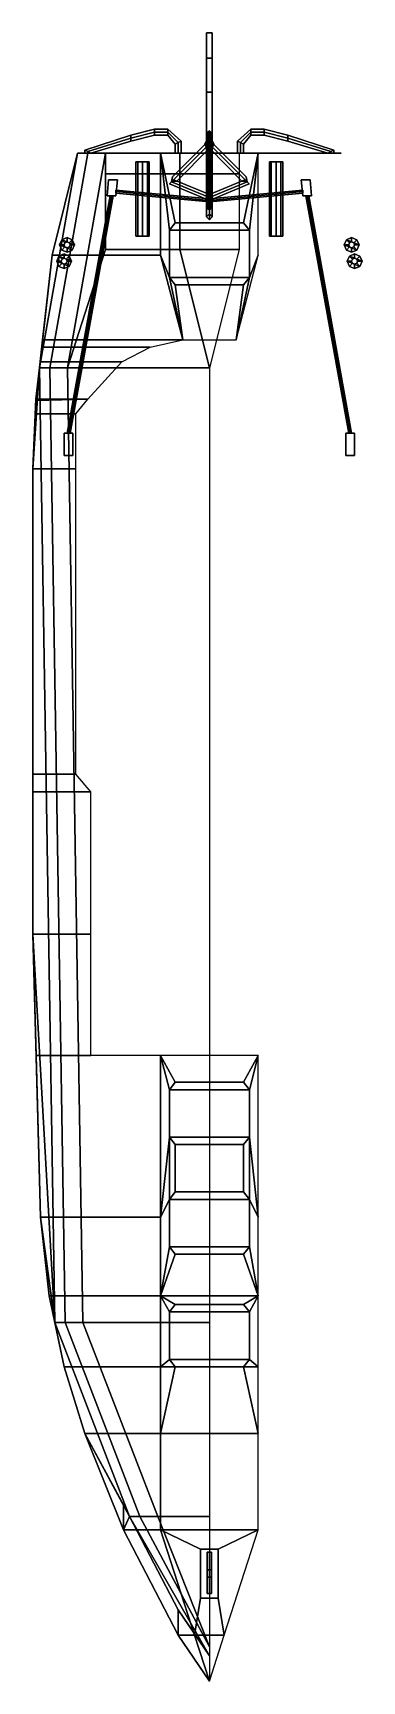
# Model space of a CAD drawing. Extents: x -1.2 to 1, y -5.2 to 5.9.
import ezdxf

# ---------------------------------------------------------------- set-up
doc = ezdxf.new("R2010")
doc.units = 0
doc.layers.get('0').update_dxf_attribs({"linetype": 'CONTINUOUS'})

msp = doc.modelspace()

# ---------------------------------------------------------------- linework, layer by layer
for points in [[(-0.02, 5.94), (-0.02, 5.54, 0.01), (-0.02, 5.77, 0.04), (-0.02, 5.94, 0.04)], [(-0.02, 5.94, 0.04), (-0.02, 5.77, 0.04), (0.02, 5.77, 0.04), (0.02, 5.94, 0.04)], [(-0.02, 5.94), (-0.02, 5.17), (-0.02, 5.17, 0.01), (-0.02, 5.54, 0.01)], [(-0.02, 5.94, -0.34), (-0.02, 5.17, -0.34), (-0.02, 5.17), (-0.02, 5.94)], [(-0.02, 5.94), (-0.02, 5.94, 0.04), (0.02, 5.94, 0.04), (0.02, 5.94)], [(-0.02, 5.94, -0.34), (-0.02, 5.94), (0.02, 5.94), (0.02, 5.94, -0.34)], [(-0.02, 5.17, -0.34), (-0.02, 5.94, -0.34), (0.02, 5.94, -0.34), (0.02, 5.17, -0.34)], [(0.02, 5.94, 0.04), (0.02, 5.77, 0.04), (0.02, 5.54, 0.01), (0.02, 5.94)], [(0.02, 5.54, 0.01), (0.02, 5.17, 0.01), (0.02, 5.17), (0.02, 5.94)], [(0.02, 5.94), (0.02, 5.17), (0.02, 5.17, -0.34), (0.02, 5.94, -0.34)], [(-0.02, 5.77, 0.04), (-0.02, 5.54, 0.01), (0.02, 5.54, 0.01), (0.02, 5.77, 0.04)], [(-0.02, 5.54, 0.01), (-0.02, 5.17, 0.01), (0.02, 5.17, 0.01), (0.02, 5.54, 0.01)], [(-0.53, 5.23, 0.09), (-0.53, 5.25, 0.07), (-0.84, 5.15, 0.07), (-0.82, 5.14, 0.09)], [(-0.53, 5.25, 0.07), (-0.53, 5.23, 0.05), (-0.82, 5.14, 0.05), (-0.84, 5.15, 0.07)], [(-0.53, 5.23, 0.05), (-0.53, 5.21, 0.07), (-0.8, 5.13, 0.07), (-0.82, 5.14, 0.05)], [(-0.53, 5.21, 0.07), (-0.53, 5.23, 0.09), (-0.82, 5.14, 0.09), (-0.8, 5.13, 0.07)], [(-0.37, 5.27, 0.09), (-0.37, 5.29, 0.07), (-0.53, 5.25, 0.07), (-0.53, 5.23, 0.09)], [(-0.37, 5.29, 0.07), (-0.37, 5.27, 0.05), (-0.53, 5.23, 0.05), (-0.53, 5.25, 0.07)], [(-0.37, 5.27, 0.05), (-0.37, 5.25, 0.07), (-0.53, 5.21, 0.07), (-0.53, 5.23, 0.05)], [(-0.37, 5.25, 0.07), (-0.37, 5.27, 0.09), (-0.53, 5.23, 0.09), (-0.53, 5.21, 0.07)], [(-0.28, 5.27, 0.09), (-0.28, 5.29, 0.07), (-0.37, 5.29, 0.07), (-0.37, 5.27, 0.09)], [(-0.28, 5.29, 0.07), (-0.28, 5.27, 0.05), (-0.37, 5.27, 0.05), (-0.37, 5.29, 0.07)], [(-0.28, 5.27, 0.05), (-0.28, 5.25, 0.07), (-0.37, 5.25, 0.07), (-0.37, 5.27, 0.05)], [(-0.28, 5.25, 0.07), (-0.28, 5.27, 0.09), (-0.37, 5.27, 0.09), (-0.37, 5.25, 0.07)], [(-0.21, 5.2, 0.09), (-0.19, 5.21, 0.07), (-0.28, 5.29, 0.07), (-0.28, 5.27, 0.09)], [(-0.19, 5.21, 0.07), (-0.21, 5.2, 0.05), (-0.28, 5.27, 0.05), (-0.28, 5.29, 0.07)], [(-0.21, 5.2, 0.05), (-0.23, 5.19, 0.07), (-0.28, 5.25, 0.07), (-0.28, 5.27, 0.05)], [(-0.23, 5.19, 0.07), (-0.21, 5.2, 0.09), (-0.28, 5.27, 0.09), (-0.28, 5.25, 0.07)], [(-0.01, 5.14, 0.37), (0, 5.13, 0.38), (0, 5.28, 0.38), (-0.01, 5.27, 0.37)], [(0, 5.13, 0.27), (-0.01, 5.14, 0.28), (-0.01, 5.27, 0.28), (0, 5.28, 0.27)], [(0, 5.28, 0.27), (-0.01, 5.27, 0.28), (-0.01, 5.27, 0.37), (0, 5.28, 0.38)], [(0, 5.15, 0.36), (-0.01, 5.14, 0.37), (-0.01, 5.27, 0.37), (0, 5.26, 0.36)], [(-0.01, 5.14, 0.28), (0, 5.15, 0.29), (0, 5.26, 0.29), (-0.01, 5.27, 0.28)], [(-0.01, 5.27, 0.28), (0, 5.26, 0.29), (0, 5.26, 0.36), (-0.01, 5.27, 0.37)], [(0, 5.13, 0.38), (0.01, 5.14, 0.37), (0.01, 5.27, 0.37), (0, 5.28, 0.38)], [(0.01, 5.14, 0.28), (0, 5.13, 0.27), (0, 5.28, 0.27), (0.01, 5.27, 0.28)], [(0.01, 5.27, 0.28), (0, 5.28, 0.27), (0, 5.28, 0.38), (0.01, 5.27, 0.37)], [(0.01, 5.14, 0.37), (0, 5.15, 0.36), (0, 5.26, 0.36), (0.01, 5.27, 0.37)], [(0, 5.15, 0.29), (0.01, 5.14, 0.28), (0.01, 5.27, 0.28), (0, 5.26, 0.29)], [(0, 5.26, 0.29), (0.01, 5.27, 0.28), (0.01, 5.27, 0.37), (0, 5.26, 0.36)], [(0.19, 5.21, 0.07), (0.21, 5.2, 0.09), (0.28, 5.27, 0.09), (0.28, 5.29, 0.07)], [(0.21, 5.2, 0.05), (0.19, 5.21, 0.07), (0.28, 5.29, 0.07), (0.28, 5.27, 0.05)], [(0.23, 5.19, 0.07), (0.21, 5.2, 0.05), (0.28, 5.27, 0.05), (0.28, 5.25, 0.07)], [(0.21, 5.2, 0.09), (0.23, 5.19, 0.07), (0.28, 5.25, 0.07), (0.28, 5.27, 0.09)], [(0.28, 5.29, 0.07), (0.28, 5.27, 0.09), (0.37, 5.27, 0.09), (0.37, 5.29, 0.07)], [(0.28, 5.27, 0.05), (0.28, 5.29, 0.07), (0.37, 5.29, 0.07), (0.37, 5.27, 0.05)], [(0.28, 5.25, 0.07), (0.28, 5.27, 0.05), (0.37, 5.27, 0.05), (0.37, 5.25, 0.07)], [(0.28, 5.27, 0.09), (0.28, 5.25, 0.07), (0.37, 5.25, 0.07), (0.37, 5.27, 0.09)], [(0.37, 5.29, 0.07), (0.37, 5.27, 0.09), (0.53, 5.23, 0.09), (0.53, 5.25, 0.07)], [(0.37, 5.27, 0.05), (0.37, 5.29, 0.07), (0.53, 5.25, 0.07), (0.53, 5.23, 0.05)], [(0.37, 5.25, 0.07), (0.37, 5.27, 0.05), (0.53, 5.23, 0.05), (0.53, 5.21, 0.07)], [(0.37, 5.27, 0.09), (0.37, 5.25, 0.07), (0.53, 5.21, 0.07), (0.53, 5.23, 0.09)], [(0.53, 5.25, 0.07), (0.53, 5.23, 0.09), (0.82, 5.14, 0.09), (0.84, 5.15, 0.07)], [(0.53, 5.23, 0.05), (0.53, 5.25, 0.07), (0.84, 5.15, 0.07), (0.82, 5.14, 0.05)], [(0.53, 5.21, 0.07), (0.53, 5.23, 0.05), (0.82, 5.14, 0.05), (0.8, 5.13, 0.07)], [(0.53, 5.23, 0.09), (0.53, 5.21, 0.07), (0.8, 5.13, 0.07), (0.82, 5.14, 0.09)], [(-0.82, 5.13, -0.26), (-1.076, 3.68, -0.31), (-1.146, 3.68, -0.18), (-0.89, 5.13, -0.13)], [(-0.89, 5.13, -0.13), (-0.89, 5.13, -0.13), (-1.146, 3.68, -0.18), (-1.06, 4.44)], [(-0.7, 5.13, -0.32), (-0.956, 3.68, -0.37), (-1.076, 3.68, -0.31), (-0.82, 5.13, -0.26)], [(-0.89, 5.13, -0.13), (-0.89, 5.13, -0.13), (-1.06, 4.44), (-0.89, 5.13)], [(-0.89, 5.13), (-1.06, 4.44), (-1.06, 4.44, 0.36), (-0.89, 5.13, 0.36)], [(-0.89, 5.13, 0.36), (-1.06, 4.44, 0.36), (-0.33, 4.44, 0.44), (-0.33, 5.13, 0.44)], [(-0.7, 5.13, -0.32), (-0.7, 4.48, -0.342), (-0.956, 3.68, -0.37)], [(0, 5.13, 0.36), (-0.89, 5.13, 0.36), (-0.89, 5.13, 0.36), (-0.33, 5.13, 0.44)], [(0.89, 5.13), (-0.89, 5.13), (-0.89, 5.13, 0.36), (0.89, 5.13, 0.36)], [(0.2, 5.13, -0.03), (-0.2, 5.13, -0.03), (-0.89, 5.13), (0.89, 5.13)], [(-0.89, 5.13), (-0.2, 5.13, -0.03), (-0.7, 5.13, -0.03), (-0.89, 5.13)], [(-0.89, 5.13), (-0.7, 5.13, -0.03), (-0.7, 5.13, -0.32), (-0.82, 5.13, -0.26)], [(-0.89, 5.13, -0.13), (-0.89, 5.13), (-0.82, 5.13, -0.26), (-0.89, 5.13, -0.13)], [(-0.82, 5.13, 0.05), (-0.84, 5.13, 0.07), (-0.84, 5.15, 0.07), (-0.82, 5.14, 0.05)], [(-0.84, 5.13, 0.07), (-0.82, 5.13, 0.09), (-0.82, 5.14, 0.09), (-0.84, 5.15, 0.07)], [(-0.82, 5.13, 0.09), (-0.8, 5.13, 0.07), (-0.8, 5.13, 0.07), (-0.82, 5.14, 0.09)], [(-0.8, 5.13, 0.07), (-0.82, 5.13, 0.05), (-0.82, 5.14, 0.05), (-0.8, 5.13, 0.07)], [(-0.2, 5.13, -0.03), (-0.2, 4.99, -0.03), (-0.7, 4.99, -0.03), (-0.7, 5.13, -0.03)], [(-0.7, 5.13, -0.03), (-0.7, 4.99, -0.03), (-0.7, 4.99, -0.325), (-0.7, 5.13, -0.32)], [(0, 5.13, 0.36), (-0.33, 5.13, 0.44), (-0.33, 5.13, 0.44), (0.33, 5.13, 0.44)], [(0.23, 4.66, 0.44), (0.33, 5.13, 0.44), (-0.33, 5.13, 0.44), (-0.23, 4.66, 0.44)], [(-0.23, 4.66, 0.44), (-0.33, 5.13, 0.44), (-0.33, 5.13, 0.44), (-0.27, 4.61, 0.44)], [(-0.27, 4.61, 0.44), (-0.33, 5.13, 0.44), (-0.33, 4.44, 0.44), (-0.27, 4.29, 0.44)], [(-0.021, 5.169, 0.49), (-0.028, 5.19, 0.47), (-0.249, 4.97, 0.47), (-0.255, 4.935, 0.49)], [(-0.028, 5.19, 0.47), (-0.021, 5.169, 0.45), (-0.255, 4.935, 0.45), (-0.249, 4.97, 0.47)], [(0, 5.162, 0.47), (-0.021, 5.169, 0.49), (-0.255, 4.935, 0.49), (-0.22, 4.941, 0.47)], [(-0.021, 5.169, 0.45), (0, 5.162, 0.47), (-0.22, 4.941, 0.47), (-0.255, 4.935, 0.45)], [(-0.21, 5.2, 0.09), (-0.23, 5.19, 0.07), (-0.23, 5.13, 0.07), (-0.21, 5.13, 0.09)], [(-0.23, 5.19, 0.07), (-0.21, 5.2, 0.05), (-0.21, 5.13, 0.05), (-0.23, 5.13, 0.07)], [(-0.21, 5.2, 0.05), (-0.19, 5.21, 0.07), (-0.19, 5.13, 0.07), (-0.21, 5.13, 0.05)], [(-0.19, 5.21, 0.07), (-0.21, 5.2, 0.09), (-0.21, 5.13, 0.09), (-0.19, 5.13, 0.07)], [(-0.2, 5.13, -0.32), (-0.2, 4.99, -0.325), (-0.2, 4.99, -0.03), (-0.2, 5.13, -0.03)], [(0.2, 5.13, -0.32), (-0.2, 5.13, -0.32), (-0.2, 5.13, -0.03), (0.2, 5.13, -0.03)], [(0.2, 5.13, -0.32), (0.2, 4.99, -0.325), (-0.2, 4.99, -0.325), (-0.2, 5.13, -0.32)], [(-0.021, 5.211, 0.2), (-0.03, 5.19, 0.2), (-0.03, 5.19, 0.23), (-0.021, 5.211, 0.23)], [(-0.021, 5.211, 0.45), (-0.03, 5.19, 0.45), (-0.03, 5.19, 0.49), (-0.021, 5.211, 0.49)], [(0.03, 5.19, 0.49), (-0.021, 5.211, 0.49), (-0.03, 5.19, 0.49), (0.021, 5.169, 0.49)], [(0.03, 5.19, 0.23), (-0.021, 5.211, 0.23), (-0.03, 5.19, 0.23), (0.021, 5.169, 0.23)], [(-0.03, 5.19, 0.2), (-0.021, 5.169, 0.2), (-0.021, 5.169, 0.23), (-0.03, 5.19, 0.23)], [(-0.03, 5.19, 0.45), (-0.021, 5.169, 0.45), (-0.021, 5.169, 0.49), (-0.03, 5.19, 0.49)], [(0.021, 5.169, 0.49), (-0.03, 5.19, 0.49), (-0.021, 5.169, 0.49), (0, 5.16, 0.49)], [(0.021, 5.169, 0.23), (-0.03, 5.19, 0.23), (-0.021, 5.169, 0.23), (0, 5.16, 0.23)], [(0, 5.22, 0.2), (-0.021, 5.211, 0.2), (-0.021, 5.211, 0.23), (0, 5.22, 0.23)], [(0, 5.22, 0.45), (-0.021, 5.211, 0.45), (-0.021, 5.211, 0.49), (0, 5.22, 0.49)], [(0.021, 5.211, 0.49), (0, 5.22, 0.49), (-0.021, 5.211, 0.49), (0.03, 5.19, 0.49)], [(0.021, 5.211, 0.23), (0, 5.22, 0.23), (-0.021, 5.211, 0.23), (0.03, 5.19, 0.23)], [(-0.021, 5.169, 0.2), (0, 5.16, 0.2), (0, 5.16, 0.23), (-0.021, 5.169, 0.23)], [(-0.021, 5.169, 0.45), (0, 5.16, 0.45), (0, 5.16, 0.49), (-0.021, 5.169, 0.49)], [(-0.02, 5.17), (-0.02, 5.17, -0.34), (0.02, 5.17, -0.34), (0.02, 5.17)], [(-0.02, 5.17, 0.01), (-0.02, 5.17), (0.02, 5.17), (0.02, 5.17, 0.01)], [(0, 5.16, 0.49), (-0.02, 5.17, 0.47), (-0.02, 4.858, 0.47), (0, 4.83, 0.49)], [(-0.02, 5.17, 0.47), (0, 5.16, 0.45), (0, 4.83, 0.45), (-0.02, 4.858, 0.47)], [(0, 4.72, 0.44), (-0.02, 4.7, 0.44), (-0.02, 5.12, 1.5), (0, 5.14, 1.5)], [(0, 5.14, 1.5), (-0.02, 5.12, 1.5), (0, 5.1, 1.5), (0.02, 5.12, 1.5)], [(-0.02, 4.7, 0.44), (0, 4.68, 0.44), (0, 5.1, 1.5), (-0.02, 5.12, 1.5)], [(0, 5.205, 0.01), (-0.015, 5.19, 0.01), (-0.015, 5.19, 0.2), (0, 5.205, 0.2)], [(0, 5.205, 0.36), (-0.015, 5.19, 0.36), (-0.015, 5.19, 0.45), (0, 5.205, 0.45)], [(0, 5.205, 0.23), (-0.015, 5.19, 0.23), (-0.015, 5.19, 0.29), (0, 5.205, 0.29)], [(0, 5.205, 0.29), (-0.015, 5.19, 0.29), (0, 5.175, 0.29), (0.015, 5.19, 0.29)], [(-0.015, 5.19, 0.01), (0, 5.175, 0.01), (0, 5.175, 0.2), (-0.015, 5.19, 0.2)], [(-0.015, 5.19, 0.36), (0, 5.175, 0.36), (0, 5.175, 0.45), (-0.015, 5.19, 0.45)], [(-0.015, 5.19, 0.23), (0, 5.175, 0.23), (0, 5.175, 0.29), (-0.015, 5.19, 0.29)], [(0, 5.13, 0.2), (-0.015, 5.13, 0.215), (-0.015, 5.17, 0.215), (0, 5.16, 0.2)], [(-0.015, 5.13, 0.215), (0, 5.13, 0.23), (0, 5.16, 0.23), (-0.015, 5.17, 0.215)], [(0, 5.15, 0.29), (-0.01, 5.14, 0.28), (-0.01, 5.14, 0.37), (0, 5.15, 0.36)], [(-0.01, 5.14, 0.28), (0, 5.13, 0.27), (0, 5.13, 0.38), (-0.01, 5.14, 0.37)], [(0, 4.75, 0.52), (-0.01, 4.75, 0.53), (-0.01, 5.13, 1), (0, 5.14, 1)], [(0, 5.14, 1), (-0.01, 5.13, 1), (-0.01, 5.13, 1.5), (0, 5.14, 1.5)], [(-0.01, 4.75, 0.53), (0, 4.75, 0.54), (0, 5.12, 1), (-0.01, 5.13, 1)], [(-0.01, 5.13, 1), (0, 5.12, 1), (0, 5.12, 1.5), (-0.01, 5.13, 1.5)], [(0.021, 5.211, 0.2), (0, 5.22, 0.2), (0, 5.22, 0.23), (0.021, 5.211, 0.23)], [(0.021, 5.211, 0.45), (0, 5.22, 0.45), (0, 5.22, 0.49), (0.021, 5.211, 0.49)], [(0.015, 5.19, 0.01), (0, 5.205, 0.01), (0, 5.205, 0.2), (0.015, 5.19, 0.2)], [(0.015, 5.19, 0.36), (0, 5.205, 0.36), (0, 5.205, 0.45), (0.015, 5.19, 0.45)], [(0.015, 5.19, 0.23), (0, 5.205, 0.23), (0, 5.205, 0.29), (0.015, 5.19, 0.29)], [(0, 5.175, 0.01), (0.015, 5.19, 0.01), (0.015, 5.19, 0.2), (0, 5.175, 0.2)], [(0, 5.175, 0.36), (0.015, 5.19, 0.36), (0.015, 5.19, 0.45), (0, 5.175, 0.45)], [(0, 5.175, 0.23), (0.015, 5.19, 0.23), (0.015, 5.19, 0.29), (0, 5.175, 0.29)], [(0.015, 5.13, 0.215), (0, 5.13, 0.2), (0, 5.16, 0.2), (0.015, 5.17, 0.215)], [(0, 5.13, 0.23), (0.015, 5.13, 0.215), (0.015, 5.17, 0.215), (0, 5.16, 0.23)], [(0.02, 5.17, 0.47), (0, 5.16, 0.49), (0, 4.83, 0.49), (0.02, 4.858, 0.47)], [(0, 5.16, 0.45), (0.02, 5.17, 0.47), (0.02, 4.858, 0.47), (0, 4.83, 0.45)], [(0, 5.16, 0.2), (0.021, 5.169, 0.2), (0.021, 5.169, 0.23), (0, 5.16, 0.23)], [(0.021, 5.169, 0.49), (0, 5.162, 0.47), (0.22, 4.941, 0.47), (0.255, 4.935, 0.49)], [(0, 5.162, 0.47), (0.021, 5.169, 0.45), (0.255, 4.935, 0.45), (0.22, 4.941, 0.47)], [(0, 5.16, 0.45), (0.021, 5.169, 0.45), (0.021, 5.169, 0.49), (0, 5.16, 0.49)], [(0.01, 5.14, 0.28), (0, 5.15, 0.29), (0, 5.15, 0.36), (0.01, 5.14, 0.37)], [(0, 5.13, 0.27), (0.01, 5.14, 0.28), (0.01, 5.14, 0.37), (0, 5.13, 0.38)], [(0.01, 4.75, 0.53), (0, 4.75, 0.52), (0, 5.14, 1), (0.01, 5.13, 1)], [(0.02, 4.7, 0.44), (0, 4.72, 0.44), (0, 5.14, 1.5), (0.02, 5.12, 1.5)], [(0.01, 5.13, 1), (0, 5.14, 1), (0, 5.14, 1.5), (0.01, 5.13, 1.5)], [(0, 4.75, 0.54), (0.01, 4.75, 0.53), (0.01, 5.13, 1), (0, 5.12, 1)], [(0, 5.12, 1), (0.01, 5.13, 1), (0.01, 5.13, 1.5), (0, 5.12, 1.5)], [(0, 4.68, 0.44), (0.02, 4.7, 0.44), (0.02, 5.12, 1.5), (0, 5.1, 1.5)], [(0.03, 5.19, 0.2), (0.021, 5.211, 0.2), (0.021, 5.211, 0.23), (0.03, 5.19, 0.23)], [(0.03, 5.19, 0.45), (0.021, 5.211, 0.45), (0.021, 5.211, 0.49), (0.03, 5.19, 0.49)], [(0.021, 5.169, 0.2), (0.03, 5.19, 0.2), (0.03, 5.19, 0.23), (0.021, 5.169, 0.23)], [(0.028, 5.19, 0.47), (0.021, 5.169, 0.49), (0.255, 4.935, 0.49), (0.249, 4.97, 0.47)], [(0.021, 5.169, 0.45), (0.028, 5.19, 0.47), (0.249, 4.97, 0.47), (0.255, 4.935, 0.45)], [(0.021, 5.169, 0.45), (0.03, 5.19, 0.45), (0.03, 5.19, 0.49), (0.021, 5.169, 0.49)], [(0.19, 5.21, 0.07), (0.21, 5.2, 0.05), (0.21, 5.13, 0.05), (0.19, 5.13, 0.07)], [(0.21, 5.2, 0.09), (0.19, 5.21, 0.07), (0.19, 5.13, 0.07), (0.21, 5.13, 0.09)], [(0.23, 5.19, 0.07), (0.21, 5.2, 0.09), (0.21, 5.13, 0.09), (0.23, 5.13, 0.07)], [(0.21, 5.2, 0.05), (0.23, 5.19, 0.07), (0.23, 5.13, 0.07), (0.21, 5.13, 0.05)], [(0.27, 4.61, 0.44), (0.33, 5.13, 0.44), (0.33, 5.13, 0.44), (0.23, 4.66, 0.44)], [(0.27, 4.29, 0.44), (0.33, 4.44, 0.44), (0.33, 5.13, 0.44), (0.27, 4.61, 0.44)], [(0.8, 5.13, 0.07), (0.82, 5.13, 0.09), (0.82, 5.14, 0.09), (0.8, 5.13, 0.07)], [(0.82, 5.13, 0.05), (0.8, 5.13, 0.07), (0.8, 5.13, 0.07), (0.82, 5.14, 0.05)], [(0.84, 5.13, 0.07), (0.82, 5.13, 0.05), (0.82, 5.14, 0.05), (0.84, 5.15, 0.07)], [(0.82, 5.13, 0.09), (0.84, 5.13, 0.07), (0.84, 5.15, 0.07), (0.82, 5.14, 0.09)], [(-0.482, 5.07, -0.178), (-0.495, 5.07, -0.21), (-0.495, 4.57, -0.21), (-0.482, 4.57, -0.178)], [(-0.495, 5.07, -0.21), (-0.482, 5.07, -0.242), (-0.482, 4.57, -0.242), (-0.495, 4.57, -0.21)], [(-0.45, 5.07, -0.165), (-0.482, 5.07, -0.178), (-0.482, 4.57, -0.178), (-0.45, 4.57, -0.165)], [(-0.482, 5.07, -0.242), (-0.45, 5.07, -0.255), (-0.45, 4.57, -0.255), (-0.482, 4.57, -0.242)], [(-0.418, 5.07, -0.178), (-0.45, 5.07, -0.165), (-0.45, 4.57, -0.165), (-0.418, 4.57, -0.178)], [(-0.45, 5.07, -0.255), (-0.418, 5.07, -0.242), (-0.418, 4.57, -0.242), (-0.45, 4.57, -0.255)], [(-0.405, 5.07, -0.21), (-0.418, 5.07, -0.178), (-0.418, 4.57, -0.178), (-0.405, 4.57, -0.21)], [(-0.418, 5.07, -0.242), (-0.405, 5.07, -0.21), (-0.405, 4.57, -0.21), (-0.418, 4.57, -0.242)], [(0.405, 5.07, -0.21), (0.418, 5.07, -0.242), (0.418, 4.57, -0.242), (0.405, 4.57, -0.21)], [(0.418, 5.07, -0.178), (0.405, 5.07, -0.21), (0.405, 4.57, -0.21), (0.418, 4.57, -0.178)], [(0.418, 5.07, -0.242), (0.45, 5.07, -0.255), (0.45, 4.57, -0.255), (0.418, 4.57, -0.242)], [(0.45, 5.07, -0.165), (0.418, 5.07, -0.178), (0.418, 4.57, -0.178), (0.45, 4.57, -0.165)], [(0.45, 5.07, -0.255), (0.482, 5.07, -0.242), (0.482, 4.57, -0.242), (0.45, 4.57, -0.255)], [(0.482, 5.07, -0.178), (0.45, 5.07, -0.165), (0.45, 4.57, -0.165), (0.482, 4.57, -0.178)], [(0.482, 5.07, -0.242), (0.495, 5.07, -0.21), (0.495, 4.57, -0.21), (0.482, 4.57, -0.242)], [(0.495, 5.07, -0.21), (0.482, 5.07, -0.178), (0.482, 4.57, -0.178), (0.495, 4.57, -0.21)], [(-0.2, 4.99, -0.03), (-0.2, 4.48, -0.342), (-0.7, 4.48, -0.342), (-0.7, 4.99, -0.03)], [(-0.7, 4.99, -0.03), (-0.7, 4.48, -0.342), (-0.7, 4.48, -0.342), (-0.7, 4.99, -0.325)], [(-0.69, 4.84, 0.36), (-0.69, 4.84, 0.49), (-0.68, 4.95, 0.49), (-0.68, 4.95, 0.36)], [(-0.68, 4.95, 0.49), (-0.69, 4.84, 0.49), (-0.63, 4.84, 0.49), (-0.62, 4.95, 0.49)], [(-0.68, 4.95, 0.36), (-0.68, 4.95, 0.49), (-0.62, 4.95, 0.49), (-0.62, 4.95, 0.36)], [(-0.62, 4.95, 0.49), (-0.63, 4.84, 0.49), (-0.63, 4.84, 0.36), (-0.62, 4.95, 0.36)], [(0, 4.81, 0.47), (0, 4.83, 0.49), (-0.255, 4.935, 0.49), (-0.269, 4.921, 0.47)], [(0, 4.83, 0.45), (0, 4.81, 0.47), (-0.269, 4.921, 0.47), (-0.255, 4.935, 0.45)], [(-0.255, 4.935, 0.45), (-0.255, 4.935, 0.45), (-0.269, 4.921, 0.47), (-0.255, 4.935, 0.49)], [(-0.255, 4.935, 0.45), (-0.255, 4.935, 0.45), (-0.255, 4.935, 0.49), (-0.249, 4.97, 0.47)], [(0, 4.83, 0.49), (0, 4.85, 0.47), (-0.24, 4.95, 0.47), (-0.255, 4.935, 0.49)], [(0, 4.85, 0.47), (0, 4.83, 0.45), (-0.255, 4.935, 0.45), (-0.24, 4.95, 0.47)], [(-0.2, 4.99, -0.325), (-0.2, 4.48, -0.342), (-0.2, 4.48, -0.342), (-0.2, 4.99, -0.03)], [(0.2, 4.99, -0.325), (0.2, 4.48, -0.342), (-0.2, 4.48, -0.342), (-0.2, 4.99, -0.325)], [(0.255, 4.935, 0.49), (0.24, 4.95, 0.47), (0, 4.85, 0.47), (0, 4.83, 0.49)], [(0.24, 4.95, 0.47), (0.255, 4.935, 0.45), (0, 4.83, 0.45), (0, 4.85, 0.47)], [(0.269, 4.921, 0.47), (0.255, 4.935, 0.49), (0, 4.83, 0.49), (0, 4.81, 0.47)], [(0.255, 4.935, 0.45), (0.269, 4.921, 0.47), (0, 4.81, 0.47), (0, 4.83, 0.45)], [(0.255, 4.935, 0.45), (0.249, 4.97, 0.47), (0.255, 4.935, 0.49), (0.255, 4.935, 0.45)], [(0.255, 4.935, 0.45), (0.255, 4.935, 0.49), (0.269, 4.921, 0.47), (0.255, 4.935, 0.45)], [(0.62, 4.95, 0.36), (0.63, 4.84, 0.36), (0.63, 4.84, 0.49), (0.62, 4.95, 0.49)], [(0.68, 4.95, 0.49), (0.68, 4.95, 0.36), (0.62, 4.95, 0.36), (0.62, 4.95, 0.49)], [(0.62, 4.95, 0.49), (0.63, 4.84, 0.49), (0.69, 4.84, 0.49), (0.68, 4.95, 0.49)], [(0.69, 4.84, 0.49), (0.69, 4.84, 0.36), (0.68, 4.95, 0.36), (0.68, 4.95, 0.49)], [(-0.66, 4.84, 0.48), (-0.67, 4.84, 0.47), (-0.96, 3.24, 0.41), (-0.95, 3.24, 0.42)], [(-0.67, 4.84, 0.47), (-0.66, 4.84, 0.46), (-0.95, 3.24, 0.4), (-0.96, 3.24, 0.41)], [(-0.65, 4.84, 0.47), (-0.66, 4.84, 0.48), (-0.95, 3.24, 0.42), (-0.94, 3.24, 0.41)], [(-0.66, 4.84, 0.46), (-0.65, 4.84, 0.47), (-0.94, 3.24, 0.41), (-0.95, 3.24, 0.4)], [(-0.63, 4.84, 0.36), (-0.63, 4.84, 0.49), (-0.69, 4.84, 0.49), (-0.69, 4.84, 0.36)], [(0, 4.81, 0.48), (0, 4.82, 0.47), (-0.63, 4.88, 0.47), (-0.63, 4.87, 0.48)], [(0, 4.82, 0.47), (0, 4.81, 0.46), (-0.63, 4.87, 0.46), (-0.63, 4.88, 0.47)], [(0, 4.8, 0.47), (0, 4.81, 0.48), (-0.63, 4.87, 0.48), (-0.63, 4.86, 0.47)], [(0, 4.81, 0.46), (0, 4.8, 0.47), (-0.63, 4.86, 0.47), (-0.63, 4.87, 0.46)], [(0, 4.81, 0.46), (0, 4.82, 0.47), (0.63, 4.88, 0.47), (0.63, 4.87, 0.46)], [(0, 4.82, 0.47), (0, 4.81, 0.48), (0.63, 4.87, 0.48), (0.63, 4.88, 0.47)], [(0, 4.8, 0.47), (0, 4.81, 0.46), (0.63, 4.87, 0.46), (0.63, 4.86, 0.47)], [(0, 4.81, 0.48), (0, 4.8, 0.47), (0.63, 4.86, 0.47), (0.63, 4.87, 0.48)], [(0.63, 4.84, 0.49), (0.63, 4.84, 0.36), (0.69, 4.84, 0.36), (0.69, 4.84, 0.49)], [(0.66, 4.84, 0.48), (0.65, 4.84, 0.47), (0.94, 3.24, 0.41), (0.95, 3.24, 0.42)], [(0.65, 4.84, 0.47), (0.66, 4.84, 0.46), (0.95, 3.24, 0.4), (0.94, 3.24, 0.41)], [(0.67, 4.84, 0.47), (0.66, 4.84, 0.48), (0.95, 3.24, 0.42), (0.96, 3.24, 0.41)], [(0.66, 4.84, 0.46), (0.67, 4.84, 0.47), (0.96, 3.24, 0.41), (0.95, 3.24, 0.4)], [(-0.96, 4.53, 0.47), (-0.974, 4.524, 0.47), (-0.995, 4.545, 0.49), (-0.96, 4.56, 0.49)], [(-0.925, 4.545, 0.49), (-0.96, 4.56, 0.49), (-0.995, 4.545, 0.49), (-0.91, 4.51, 0.49)], [(-0.946, 4.524, 0.47), (-0.96, 4.53, 0.47), (-0.96, 4.56, 0.49), (-0.925, 4.545, 0.49)], [(-0.23, 4.66, 0.47), (-0.23, 4.66, 0.44), (-0.27, 4.61, 0.44), (-0.27, 4.61, 0.47)], [(-0.23, 4.66, 0.47), (-0.27, 4.61, 0.47), (0.27, 4.61, 0.47), (0.23, 4.66, 0.47)], [(-0.27, 4.61, 0.47), (-0.27, 4.61, 0.44), (-0.27, 4.29, 0.44), (-0.27, 4.29, 0.47)], [(-0.27, 4.61, 0.47), (-0.27, 4.29, 0.47), (0.27, 4.29, 0.47), (0.27, 4.61, 0.47)], [(0.23, 4.66, 0.47), (0.23, 4.66, 0.44), (-0.23, 4.66, 0.44), (-0.23, 4.66, 0.47)], [(0.27, 4.61, 0.47), (0.27, 4.61, 0.44), (0.23, 4.66, 0.44), (0.23, 4.66, 0.47)], [(0.27, 4.29, 0.47), (0.27, 4.29, 0.44), (0.27, 4.61, 0.44), (0.27, 4.61, 0.47)], [(0.995, 4.545, 0.49), (0.96, 4.56, 0.49), (0.925, 4.545, 0.49), (1.01, 4.51, 0.49)], [(0.96, 4.53, 0.47), (0.946, 4.524, 0.47), (0.925, 4.545, 0.49), (0.96, 4.56, 0.49)], [(0.974, 4.524, 0.47), (0.96, 4.53, 0.47), (0.96, 4.56, 0.49), (0.995, 4.545, 0.49)], [(-0.945, 4.435, 0.49), (-0.98, 4.45, 0.49), (-1.015, 4.435, 0.49), (-0.93, 4.4, 0.49)], [(-0.98, 4.42, 0.47), (-0.994, 4.414, 0.47), (-1.015, 4.435, 0.49), (-0.98, 4.45, 0.49)], [(-0.974, 4.524, 0.47), (-0.98, 4.51, 0.47), (-1.01, 4.51, 0.49), (-0.995, 4.545, 0.49)], [(-0.91, 4.51, 0.49), (-0.995, 4.545, 0.49), (-1.01, 4.51, 0.49), (-0.925, 4.475, 0.49)], [(-0.98, 4.51, 0.47), (-0.974, 4.496, 0.47), (-0.995, 4.475, 0.49), (-1.01, 4.51, 0.49)], [(-0.925, 4.475, 0.49), (-1.01, 4.51, 0.49), (-0.995, 4.475, 0.49), (-0.96, 4.46, 0.49)], [(-0.974, 4.496, 0.47), (-0.96, 4.49, 0.47), (-0.96, 4.46, 0.49), (-0.995, 4.475, 0.49)], [(-0.974, 4.524, 0.36), (-0.98, 4.51, 0.36), (-0.98, 4.51, 0.47), (-0.974, 4.524, 0.47)], [(-0.98, 4.51, 0.36), (-0.974, 4.496, 0.36), (-0.974, 4.496, 0.47), (-0.98, 4.51, 0.47)], [(-0.966, 4.414, 0.47), (-0.98, 4.42, 0.47), (-0.98, 4.45, 0.49), (-0.945, 4.435, 0.49)], [(-0.96, 4.53, 0.36), (-0.974, 4.524, 0.36), (-0.974, 4.524, 0.47), (-0.96, 4.53, 0.47)], [(-0.974, 4.496, 0.36), (-0.96, 4.49, 0.36), (-0.96, 4.49, 0.47), (-0.974, 4.496, 0.47)], [(-0.946, 4.524, 0.36), (-0.96, 4.53, 0.36), (-0.96, 4.53, 0.47), (-0.946, 4.524, 0.47)], [(-0.96, 4.49, 0.36), (-0.946, 4.496, 0.36), (-0.946, 4.496, 0.47), (-0.96, 4.49, 0.47)], [(-0.96, 4.49, 0.47), (-0.946, 4.496, 0.47), (-0.925, 4.475, 0.49), (-0.96, 4.46, 0.49)], [(-0.2, 4.48, -0.342), (0, 3.68, -0.37), (-0.956, 3.68, -0.37), (-0.7, 4.48, -0.342)], [(-0.94, 4.51, 0.47), (-0.946, 4.524, 0.47), (-0.925, 4.545, 0.49), (-0.91, 4.51, 0.49)], [(-0.94, 4.51, 0.36), (-0.946, 4.524, 0.36), (-0.946, 4.524, 0.47), (-0.94, 4.51, 0.47)], [(-0.946, 4.496, 0.36), (-0.94, 4.51, 0.36), (-0.94, 4.51, 0.47), (-0.946, 4.496, 0.47)], [(-0.946, 4.496, 0.47), (-0.94, 4.51, 0.47), (-0.91, 4.51, 0.49), (-0.925, 4.475, 0.49)], [(0.2, 4.48, -0.342), (0, 3.68, -0.37), (-0.2, 4.48, -0.342)], [(1.01, 4.51, 0.49), (0.925, 4.545, 0.49), (0.91, 4.51, 0.49), (0.995, 4.475, 0.49)], [(0.946, 4.524, 0.47), (0.94, 4.51, 0.47), (0.91, 4.51, 0.49), (0.925, 4.545, 0.49)], [(0.995, 4.475, 0.49), (0.91, 4.51, 0.49), (0.925, 4.475, 0.49), (0.96, 4.46, 0.49)], [(0.94, 4.51, 0.47), (0.946, 4.496, 0.47), (0.925, 4.475, 0.49), (0.91, 4.51, 0.49)], [(0.946, 4.496, 0.47), (0.96, 4.49, 0.47), (0.96, 4.46, 0.49), (0.925, 4.475, 0.49)], [(0.946, 4.524, 0.36), (0.94, 4.51, 0.36), (0.94, 4.51, 0.47), (0.946, 4.524, 0.47)], [(0.94, 4.51, 0.36), (0.946, 4.496, 0.36), (0.946, 4.496, 0.47), (0.94, 4.51, 0.47)], [(0.98, 4.42, 0.47), (0.966, 4.414, 0.47), (0.945, 4.435, 0.49), (0.98, 4.45, 0.49)], [(1.015, 4.435, 0.49), (0.98, 4.45, 0.49), (0.945, 4.435, 0.49), (1.03, 4.4, 0.49)], [(0.96, 4.53, 0.36), (0.946, 4.524, 0.36), (0.946, 4.524, 0.47), (0.96, 4.53, 0.47)], [(0.946, 4.496, 0.36), (0.96, 4.49, 0.36), (0.96, 4.49, 0.47), (0.946, 4.496, 0.47)], [(0.974, 4.524, 0.36), (0.96, 4.53, 0.36), (0.96, 4.53, 0.47), (0.974, 4.524, 0.47)], [(0.96, 4.49, 0.36), (0.974, 4.496, 0.36), (0.974, 4.496, 0.47), (0.96, 4.49, 0.47)], [(0.96, 4.49, 0.47), (0.974, 4.496, 0.47), (0.995, 4.475, 0.49), (0.96, 4.46, 0.49)], [(0.98, 4.51, 0.47), (0.974, 4.524, 0.47), (0.995, 4.545, 0.49), (1.01, 4.51, 0.49)], [(0.98, 4.51, 0.36), (0.974, 4.524, 0.36), (0.974, 4.524, 0.47), (0.98, 4.51, 0.47)], [(0.974, 4.496, 0.36), (0.98, 4.51, 0.36), (0.98, 4.51, 0.47), (0.974, 4.496, 0.47)], [(0.974, 4.496, 0.47), (0.98, 4.51, 0.47), (1.01, 4.51, 0.49), (0.995, 4.475, 0.49)], [(0.994, 4.414, 0.47), (0.98, 4.42, 0.47), (0.98, 4.45, 0.49), (1.015, 4.435, 0.49)], [(-1.06, 4.44), (-1.06, 4.44), (-1.146, 3.68, -0.18), (-1.146, 3.68)], [(-1.06, 4.44), (-1.146, 3.68), (-1.125, 3.87, 0.36), (-1.06, 4.44, 0.36)], [(-1.06, 4.44, 0.36), (-1.125, 3.87, 0.36), (-0.18, 3.87, 0.44), (-0.33, 4.44, 0.44)], [(-0.93, 4.4, 0.49), (-1.015, 4.435, 0.49), (-1.03, 4.4, 0.49), (-0.945, 4.365, 0.49)], [(-0.994, 4.414, 0.47), (-1, 4.4, 0.47), (-1.03, 4.4, 0.49), (-1.015, 4.435, 0.49)], [(-0.945, 4.365, 0.49), (-1.03, 4.4, 0.49), (-1.015, 4.365, 0.49), (-0.98, 4.35, 0.49)], [(-1, 4.4, 0.47), (-0.994, 4.386, 0.47), (-1.015, 4.365, 0.49), (-1.03, 4.4, 0.49)], [(-0.994, 4.386, 0.47), (-0.98, 4.38, 0.47), (-0.98, 4.35, 0.49), (-1.015, 4.365, 0.49)], [(-0.994, 4.414, 0.36), (-1, 4.4, 0.36), (-1, 4.4, 0.47), (-0.994, 4.414, 0.47)], [(-1, 4.4, 0.36), (-0.994, 4.386, 0.36), (-0.994, 4.386, 0.47), (-1, 4.4, 0.47)], [(-0.98, 4.42, 0.36), (-0.994, 4.414, 0.36), (-0.994, 4.414, 0.47), (-0.98, 4.42, 0.47)], [(-0.994, 4.386, 0.36), (-0.98, 4.38, 0.36), (-0.98, 4.38, 0.47), (-0.994, 4.386, 0.47)], [(-0.966, 4.414, 0.36), (-0.98, 4.42, 0.36), (-0.98, 4.42, 0.47), (-0.966, 4.414, 0.47)], [(-0.98, 4.38, 0.47), (-0.966, 4.386, 0.47), (-0.945, 4.365, 0.49), (-0.98, 4.35, 0.49)], [(-0.98, 4.38, 0.36), (-0.966, 4.386, 0.36), (-0.966, 4.386, 0.47), (-0.98, 4.38, 0.47)], [(-0.96, 4.4, 0.47), (-0.966, 4.414, 0.47), (-0.945, 4.435, 0.49), (-0.93, 4.4, 0.49)], [(-0.96, 4.4, 0.36), (-0.966, 4.414, 0.36), (-0.966, 4.414, 0.47), (-0.96, 4.4, 0.47)], [(-0.966, 4.386, 0.47), (-0.96, 4.4, 0.47), (-0.93, 4.4, 0.49), (-0.945, 4.365, 0.49)], [(-0.966, 4.386, 0.36), (-0.96, 4.4, 0.36), (-0.96, 4.4, 0.47), (-0.966, 4.386, 0.47)], [(-0.33, 4.44, 0.44), (-0.18, 3.87, 0.44), (-0.18, 3.87, 0.44), (-0.27, 4.29, 0.44)], [(0.27, 4.29, 0.44), (0.18, 3.87, 0.44), (0.18, 3.87, 0.44), (0.33, 4.44, 0.44)], [(0.966, 4.414, 0.47), (0.96, 4.4, 0.47), (0.93, 4.4, 0.49), (0.945, 4.435, 0.49)], [(1.03, 4.4, 0.49), (0.945, 4.435, 0.49), (0.93, 4.4, 0.49), (1.015, 4.365, 0.49)], [(0.96, 4.4, 0.47), (0.966, 4.386, 0.47), (0.945, 4.365, 0.49), (0.93, 4.4, 0.49)], [(1.015, 4.365, 0.49), (0.93, 4.4, 0.49), (0.945, 4.365, 0.49), (0.98, 4.35, 0.49)], [(0.966, 4.386, 0.47), (0.98, 4.38, 0.47), (0.98, 4.35, 0.49), (0.945, 4.365, 0.49)], [(0.966, 4.414, 0.36), (0.96, 4.4, 0.36), (0.96, 4.4, 0.47), (0.966, 4.414, 0.47)], [(0.96, 4.4, 0.36), (0.966, 4.386, 0.36), (0.966, 4.386, 0.47), (0.96, 4.4, 0.47)], [(0.98, 4.42, 0.36), (0.966, 4.414, 0.36), (0.966, 4.414, 0.47), (0.98, 4.42, 0.47)], [(0.966, 4.386, 0.36), (0.98, 4.38, 0.36), (0.98, 4.38, 0.47), (0.966, 4.386, 0.47)], [(0.994, 4.414, 0.36), (0.98, 4.42, 0.36), (0.98, 4.42, 0.47), (0.994, 4.414, 0.47)], [(0.98, 4.38, 0.36), (0.994, 4.386, 0.36), (0.994, 4.386, 0.47), (0.98, 4.38, 0.47)], [(0.98, 4.38, 0.47), (0.994, 4.386, 0.47), (1.015, 4.365, 0.49), (0.98, 4.35, 0.49)], [(1, 4.4, 0.47), (0.994, 4.414, 0.47), (1.015, 4.435, 0.49), (1.03, 4.4, 0.49)], [(1, 4.4, 0.36), (0.994, 4.414, 0.36), (0.994, 4.414, 0.47), (1, 4.4, 0.47)], [(0.994, 4.386, 0.36), (1, 4.4, 0.36), (1, 4.4, 0.47), (0.994, 4.386, 0.47)], [(0.994, 4.386, 0.47), (1, 4.4, 0.47), (1.03, 4.4, 0.49), (1.015, 4.365, 0.49)], [(-0.27, 4.29, 0.47), (-0.27, 4.29, 0.44), (-0.23, 4.24, 0.44), (-0.23, 4.24, 0.47)], [(-0.27, 4.29, 0.47), (-0.23, 4.24, 0.47), (0.23, 4.24, 0.47), (0.27, 4.29, 0.47)], [(-0.27, 4.29, 0.44), (-0.18, 3.87, 0.44), (-0.18, 3.87, 0.44), (-0.23, 4.24, 0.44)], [(-0.23, 4.24, 0.47), (-0.23, 4.24, 0.44), (0.23, 4.24, 0.44), (0.23, 4.24, 0.47)], [(-0.23, 4.24, 0.44), (-0.18, 3.87, 0.44), (0.18, 3.87, 0.44), (0.23, 4.24, 0.44)], [(0.23, 4.24, 0.44), (0.18, 3.87, 0.44), (0.18, 3.87, 0.44), (0.27, 4.29, 0.44)], [(0.23, 4.24, 0.47), (0.23, 4.24, 0.44), (0.27, 4.29, 0.44), (0.27, 4.29, 0.47)], [(-1.146, 3.68), (-1.146, 3.68), (-1.13, 3.82, 0.36), (-1.125, 3.87, 0.36)], [(-1.146, 3.68), (-1.146, 3.68), (-1.142, 3.72, 0.36), (-1.13, 3.82, 0.36)], [(-1.13, 3.82, 0.36), (-1.142, 3.72, 0.36), (-0.59, 3.72, 0.414), (-0.4, 3.82, 0.433)], [(-1.125, 3.87, 0.36), (-1.13, 3.82, 0.36), (-0.4, 3.82, 0.433), (-0.18, 3.87, 0.44)], [(-1.17, 3.47), (-1.17, 3.47), (-1.146, 3.68, -0.18), (-1.19, 3)], [(-1.146, 3.68, -0.18), (-1.042, -2.76, -0.18), (-1.19, -0.14), (-1.19, 3)], [(-1.146, 3.68), (-1.17, 3.47), (-1.174, 3.37, 0.36), (-1.17, 3.46, 0.36)], [(-1.146, 3.68), (-1.146, 3.68), (-1.17, 3.47, 0.36), (-1.142, 3.72, 0.36)], [(-1.142, 3.72, 0.36), (-1.17, 3.47, 0.36), (-0.82, 3.47, 0.393), (-0.59, 3.72, 0.414)], [(-1.146, 3.68), (-1.146, 3.68), (-1.146, 3.68, -0.18), (-1.17, 3.47)], [(-1.146, 3.68), (-1.146, 3.68), (-1.17, 3.46, 0.36), (-1.17, 3.47, 0.36)], [(-1.076, 3.68, -0.31), (-0.973, -2.76, -0.31), (-1.042, -2.76, -0.18), (-1.146, 3.68, -0.18)], [(-0.956, 3.68, -0.37), (-0.853, -2.76, -0.37), (-0.973, -2.76, -0.31), (-1.076, 3.68, -0.31)], [(0, 3.68, -0.37), (0, -2.76, -0.37), (-0.853, -2.76, -0.37), (-0.956, 3.68, -0.37)], [(-1.17, 3.47), (-1.19, 3), (-1.19, 3, 0.36), (-1.174, 3.37, 0.36)], [(-1.17, 3.46, 0.36), (-1.174, 3.37, 0.36), (-0.9, 3.37, 0.386), (-0.82, 3.47, 0.393)], [(-1.17, 3.47, 0.36), (-1.17, 3.46, 0.36), (-0.82, 3.47, 0.393)], [(-1.174, 3.37, 0.36), (-1.19, 3, 0.36), (-0.9, 3, 0.387), (-0.9, 3.37, 0.386)], [(-0.92, 3.24, 0.45), (-0.92, 3.24, 0.36), (-0.98, 3.24, 0.36), (-0.98, 3.24, 0.45)], [(-0.98, 3.24, 0.36), (-0.98, 3.09, 0.36), (-0.98, 3.09, 0.45), (-0.98, 3.24, 0.45)], [(-0.98, 3.24, 0.45), (-0.98, 3.09, 0.45), (-0.92, 3.09, 0.45), (-0.92, 3.24, 0.45)], [(-0.92, 3.09, 0.45), (-0.92, 3.09, 0.36), (-0.92, 3.24, 0.36), (-0.92, 3.24, 0.45)], [(0.92, 3.24, 0.36), (0.92, 3.09, 0.36), (0.92, 3.09, 0.45), (0.92, 3.24, 0.45)], [(0.98, 3.24, 0.45), (0.98, 3.24, 0.36), (0.92, 3.24, 0.36), (0.92, 3.24, 0.45)], [(0.92, 3.24, 0.45), (0.92, 3.09, 0.45), (0.98, 3.09, 0.45), (0.98, 3.24, 0.45)], [(0.98, 3.09, 0.45), (0.98, 3.09, 0.36), (0.98, 3.24, 0.36), (0.98, 3.24, 0.45)], [(-0.98, 3.09, 0.45), (-0.98, 3.09, 0.36), (-0.92, 3.09, 0.36), (-0.92, 3.09, 0.45)], [(0.92, 3.09, 0.45), (0.92, 3.09, 0.36), (0.98, 3.09, 0.36), (0.98, 3.09, 0.45)], [(-1.19, 3), (-1.19, -0.14), (-1.19, -0.14, 0.36), (-1.19, 0.82, 0.36)], [(-1.19, 0.94, 0.36), (-1.19, 0.94, 0.36), (-1.19, 3), (-1.19, 0.82, 0.36)], [(-1.19, 3, 0.36), (-1.19, 3, 0.36), (-1.19, 3), (-1.19, 0.94, 0.36)], [(-1.19, 3, 0.36), (-1.19, 0.94, 0.36), (-0.9, 0.94, 0.384), (-0.9, 3, 0.387)], [(-1.19, 0.94, 0.36), (-1.19, 0.82, 0.36), (-0.8, 0.82, 0.392), (-0.9, 0.94, 0.384)], [(-1.19, 0.82, 0.36), (-1.19, -0.14, 0.36), (-0.8, -0.14, 0.392), (-0.8, 0.82, 0.392)], [(-1.19, -0.14), (-1.19, -0.14), (-1.042, -2.76, -0.18), (-1.14, -2.05)], [(-1.19, -0.14), (-1.14, -2.05), (-1.14, -2.05, 0.38), (-1.169, -0.96, 0.36)], [(-1.19, -0.14), (-1.19, -0.14), (-1.169, -0.96, 0.36), (-1.19, -0.14, 0.36)], [(-1.19, -0.14, 0.36), (-1.169, -0.96, 0.36), (-0.8, -0.96, 0.386), (-0.8, -0.14, 0.392)], [(-1.169, -0.96, 0.36), (-1.14, -2.05, 0.38), (-0.33, -2.05, 0.45), (-0.33, -0.96, 0.42)], [(-0.27, -1.19, 0.426), (-0.33, -0.96, 0.42), (-0.33, -2.05, 0.45), (-0.27, -1.51, 0.435)], [(-0.23, -1.14, 0.425), (-0.33, -0.96, 0.42), (-0.33, -0.96, 0.42), (-0.27, -1.19, 0.426)], [(0.23, -1.14, 0.425), (0.33, -0.96, 0.42), (-0.33, -0.96, 0.42), (-0.23, -1.14, 0.425)], [(0.27, -1.19, 0.426), (0.33, -0.96, 0.42), (0.33, -0.96, 0.42), (0.23, -1.14, 0.425)], [(0.27, -1.51, 0.435), (0.33, -2.05, 0.45), (0.33, -0.96, 0.42), (0.27, -1.19, 0.426)], [(-0.23, -1.14, 0.46), (-0.27, -1.19, 0.46), (0.27, -1.19, 0.46), (0.23, -1.14, 0.46)], [(-0.23, -1.14, 0.46), (-0.23, -1.14, 0.425), (-0.27, -1.19, 0.426), (-0.27, -1.19, 0.46)], [(-0.27, -1.19, 0.46), (-0.27, -1.51, 0.46), (0.27, -1.51, 0.46), (0.27, -1.19, 0.46)], [(-0.27, -1.19, 0.46), (-0.27, -1.19, 0.426), (-0.27, -1.51, 0.435), (-0.27, -1.51, 0.46)], [(0.23, -1.14, 0.46), (0.23, -1.14, 0.425), (-0.23, -1.14, 0.425), (-0.23, -1.14, 0.46)], [(0.27, -1.19, 0.46), (0.27, -1.19, 0.426), (0.23, -1.14, 0.425), (0.23, -1.14, 0.46)], [(0.27, -1.51, 0.46), (0.27, -1.51, 0.435), (0.27, -1.19, 0.426), (0.27, -1.19, 0.46)], [(-0.27, -1.93, 0.447), (-0.27, -1.51, 0.435), (-0.33, -2.05, 0.45)], [(-0.27, -1.51, 0.46), (-0.23, -1.56, 0.46), (0.23, -1.56, 0.46), (0.27, -1.51, 0.46)], [(-0.27, -1.51, 0.46), (-0.27, -1.51, 0.435), (-0.23, -1.56, 0.437), (-0.23, -1.56, 0.46)], [(-0.23, -1.88, 0.445), (-0.23, -1.56, 0.437), (-0.27, -1.51, 0.435), (-0.27, -1.93, 0.447)], [(0.23, -1.56, 0.46), (0.23, -1.56, 0.437), (0.27, -1.51, 0.435), (0.27, -1.51, 0.46)], [(0.27, -1.93, 0.447), (0.27, -1.51, 0.435), (0.23, -1.56, 0.437), (0.23, -1.88, 0.445)], [(0.33, -2.05, 0.45), (0.33, -2.05, 0.45), (0.27, -1.51, 0.435), (0.27, -1.93, 0.447)], [(-0.23, -1.56, 0.46), (-0.23, -1.56, 0.437), (0.23, -1.56, 0.437), (0.23, -1.56, 0.46)], [(0.23, -1.88, 0.445), (0.23, -1.56, 0.437), (-0.23, -1.56, 0.437), (-0.23, -1.88, 0.445)], [(-0.23, -1.88, 0.48), (-0.27, -1.93, 0.48), (0.27, -1.93, 0.48), (0.23, -1.88, 0.48)], [(-0.23, -1.88, 0.48), (-0.23, -1.88, 0.445), (-0.27, -1.93, 0.447), (-0.27, -1.93, 0.48)], [(0.23, -1.88, 0.48), (0.23, -1.88, 0.445), (-0.23, -1.88, 0.445), (-0.23, -1.88, 0.48)], [(0.27, -1.93, 0.48), (0.27, -1.93, 0.447), (0.23, -1.88, 0.445), (0.23, -1.88, 0.48)], [(-0.27, -1.93, 0.447), (-0.33, -2.05, 0.45), (-0.33, -2.58, 0.46), (-0.27, -2.25, 0.454)], [(-0.27, -1.93, 0.48), (-0.27, -2.25, 0.48), (0.27, -2.25, 0.48), (0.27, -1.93, 0.48)], [(-0.27, -1.93, 0.48), (-0.27, -1.93, 0.447), (-0.27, -2.25, 0.454), (-0.27, -2.25, 0.48)], [(0.27, -2.25, 0.48), (0.27, -2.25, 0.454), (0.27, -1.93, 0.447), (0.27, -1.93, 0.48)], [(0.27, -2.25, 0.454), (0.33, -2.58, 0.46), (0.33, -2.05, 0.45), (0.27, -1.93, 0.447)], [(-1.14, -2.05), (-1.14, -2.05), (-1.042, -2.76, -0.18), (-1.08, -2.58)], [(-1.08, -2.58), (-1.042, -2.76), (-1.08, -2.58, 0.39), (-1.14, -2.05, 0.38)], [(-1.14, -2.05), (-1.14, -2.05), (-1.08, -2.58), (-1.14, -2.05, 0.38)], [(-1.14, -2.05, 0.38), (-1.08, -2.58, 0.39), (-0.33, -2.58, 0.46), (-0.33, -2.05, 0.45)], [(-0.27, -2.25, 0.454), (-0.33, -2.58, 0.46), (-0.33, -2.58, 0.46), (-0.23, -2.3, 0.455)], [(-0.23, -2.3, 0.455), (-0.33, -2.58, 0.46), (0.33, -2.58, 0.46), (0.23, -2.3, 0.455)], [(-0.27, -2.25, 0.48), (-0.23, -2.3, 0.48), (0.23, -2.3, 0.48), (0.27, -2.25, 0.48)], [(-0.27, -2.25, 0.48), (-0.27, -2.25, 0.454), (-0.23, -2.3, 0.455), (-0.23, -2.3, 0.48)], [(-0.23, -2.3, 0.48), (-0.23, -2.3, 0.455), (0.23, -2.3, 0.455), (0.23, -2.3, 0.48)], [(0.23, -2.3, 0.48), (0.23, -2.3, 0.455), (0.27, -2.25, 0.454), (0.27, -2.25, 0.48)], [(0.23, -2.3, 0.455), (0.33, -2.58, 0.46), (0.33, -2.58, 0.46), (0.27, -2.25, 0.454)], [(-1.08, -2.58), (-1.08, -2.58), (-1.042, -2.76, -0.18), (-1.042, -2.76)], [(-1.042, -2.76), (-0.98, -3.06), (-0.98, -3.06, 0.4), (-1.08, -2.58, 0.39)], [(-1.08, -2.58, 0.39), (-0.98, -3.06, 0.4), (-0.33, -3.06, 0.46), (-0.33, -2.58, 0.46)], [(-0.23, -2.64, 0.46), (-0.33, -2.58, 0.46), (-0.33, -2.58, 0.46), (-0.27, -2.69, 0.46)], [(-0.27, -2.69, 0.46), (-0.33, -2.58, 0.46), (-0.33, -3.06, 0.46), (-0.27, -3.01, 0.46)], [(0.23, -2.64, 0.46), (0.33, -2.58, 0.46), (-0.33, -2.58, 0.46), (-0.23, -2.64, 0.46)], [(-0.23, -2.64, 0.51), (-0.23, -2.64, 0.46), (-0.27, -2.69, 0.46), (-0.27, -2.69, 0.51)], [(-0.23, -2.64, 0.51), (-0.27, -2.69, 0.51), (0.27, -2.69, 0.51), (0.23, -2.64, 0.51)], [(0.23, -2.64, 0.51), (0.23, -2.64, 0.46), (-0.23, -2.64, 0.46), (-0.23, -2.64, 0.51)], [(0.27, -2.69, 0.46), (0.33, -2.58, 0.46), (0.33, -2.58, 0.46), (0.23, -2.64, 0.46)], [(0.27, -2.69, 0.51), (0.27, -2.69, 0.46), (0.23, -2.64, 0.46), (0.23, -2.64, 0.51)], [(0.27, -3.01, 0.46), (0.33, -3.06, 0.46), (0.33, -2.58, 0.46), (0.27, -2.69, 0.46)], [(-0.973, -2.76, -0.31), (-0.468, -4.07, -0.26), (-0.538, -4.07, -0.13), (-1.042, -2.76, -0.18)], [(-1.042, -2.76), (-1.042, -2.76), (-1.042, -2.76, -0.18), (-0.98, -3.06)], [(-1.042, -2.76, -0.18), (-0.538, -4.07, -0.13), (-0.84, -3.51), (-0.98, -3.06)], [(-0.853, -2.76, -0.37), (-0.348, -4.07, -0.32), (-0.468, -4.07, -0.26), (-0.973, -2.76, -0.31)], [(0, -2.76, -0.37), (0, -4.07, -0.32), (-0.348, -4.07, -0.32), (-0.853, -2.76, -0.37)], [(-0.27, -2.69, 0.51), (-0.27, -2.69, 0.46), (-0.27, -3.01, 0.46), (-0.27, -3.01, 0.51)], [(-0.27, -2.69, 0.51), (-0.27, -3.01, 0.51), (0.27, -3.01, 0.51), (0.27, -2.69, 0.51)], [(0.27, -3.01, 0.51), (0.27, -3.01, 0.46), (0.27, -2.69, 0.46), (0.27, -2.69, 0.51)], [(-0.98, -3.06), (-0.84, -3.51), (-0.84, -3.51, 0.42), (-0.98, -3.06, 0.4)], [(-0.98, -3.06, 0.4), (-0.84, -3.51, 0.42), (-0.33, -3.51, 0.48), (-0.33, -3.06, 0.46)], [(-0.27, -3.01, 0.46), (-0.33, -3.06, 0.46), (-0.33, -3.06, 0.46), (-0.23, -3.06, 0.46)], [(-0.23, -3.06, 0.46), (-0.33, -3.51, 0.48), (0.33, -3.51, 0.48), (0.23, -3.06, 0.46)], [(-0.33, -3.06, 0.46), (-0.33, -3.51, 0.48), (-0.33, -3.51, 0.48), (-0.23, -3.06, 0.46)], [(-0.27, -3.01, 0.51), (-0.27, -3.01, 0.46), (-0.23, -3.06, 0.46), (-0.23, -3.06, 0.51)], [(-0.27, -3.01, 0.51), (-0.23, -3.06, 0.51), (0.23, -3.06, 0.51), (0.27, -3.01, 0.51)], [(-0.23, -3.06, 0.51), (-0.23, -3.06, 0.46), (0.23, -3.06, 0.46), (0.23, -3.06, 0.51)], [(0.23, -3.06, 0.51), (0.23, -3.06, 0.46), (0.27, -3.01, 0.46), (0.27, -3.01, 0.51)], [(0.23, -3.06, 0.46), (0.33, -3.06, 0.46), (0.33, -3.06, 0.46), (0.27, -3.01, 0.46)], [(0.23, -3.06, 0.46), (0.33, -3.51, 0.48), (0.33, -3.51, 0.48), (0.33, -3.06, 0.46)], [(-0.84, -3.51), (-0.84, -3.51), (-0.538, -4.07, -0.13), (-0.58, -3.99)], [(-0.84, -3.51), (-0.58, -3.99), (-0.58, -4.16, 0.45), (-0.84, -3.51, 0.42)], [(-0.84, -3.51, 0.42), (-0.58, -4.16, 0.45), (-0.33, -4.16, 0.51), (-0.33, -3.51, 0.48)], [(-0.33, -3.51, 0.48), (-0.33, -4.16, 0.51), (0.33, -4.16, 0.51), (0.33, -3.51, 0.48)], [(-0.58, -3.99), (-0.58, -3.99), (-0.538, -4.07, -0.13), (-0.538, -4.07)], [(-0.58, -3.99), (-0.538, -4.07), (-0.58, -4.16, 0.45)], [(-0.538, -4.07), (-0.21, -4.7), (-0.21, -4.87, 0.5), (-0.58, -4.16, 0.45)], [(-0.468, -4.07, -0.26), (0, -4.95, -0.29), (0, -5.01), (-0.538, -4.07, -0.13)], [(-0.538, -4.07), (-0.538, -4.07), (-0.538, -4.07, -0.13), (-0.21, -4.7)], [(-0.21, -4.7), (-0.21, -4.7), (-0.538, -4.07, -0.13), (0, -5.01)], [(-0.348, -4.07, -0.32), (0, -4.95, -0.29), (0, -4.95, -0.29), (-0.468, -4.07, -0.26)], [(0, -4.07, -0.32), (0, -4.95, -0.29), (0, -4.95, -0.29), (-0.348, -4.07, -0.32)], [(-0.58, -4.16, 0.45), (-0.21, -4.87, 0.5), (-0.1, -4.87, 0.54), (-0.33, -4.16, 0.51)], [(-0.33, -4.16, 0.51), (-0.06, -4.29, 0.515), (0.06, -4.29, 0.515), (0.33, -4.16, 0.51)], [(-0.33, -4.16, 0.51), (-0.1, -4.87, 0.54), (-0.06, -4.62, 0.529), (-0.06, -4.29, 0.515)], [(0.06, -4.29, 0.515), (0.06, -4.62, 0.529), (0.1, -4.87, 0.54), (0.33, -4.16, 0.51)], [(-0.06, -4.29, 0.53), (-0.06, -4.62, 0.53), (0.06, -4.62, 0.53), (0.06, -4.29, 0.53)], [(-0.06, -4.29, 0.515), (-0.06, -4.62, 0.529), (-0.06, -4.62, 0.53), (-0.06, -4.29, 0.53)], [(-0.06, -4.29, 0.515), (-0.06, -4.29, 0.53), (0.06, -4.29, 0.53), (0.06, -4.29, 0.515)], [(0, -4.31, 0.595), (-0.015, -4.31, 0.58), (-0.015, -4.43, 0.56), (0, -4.43, 0.575)], [(-0.015, -4.31, 0.58), (0, -4.31, 0.565), (0, -4.43, 0.545), (-0.015, -4.43, 0.56)], [(0.015, -4.31, 0.58), (0, -4.31, 0.565), (-0.015, -4.31, 0.58), (0, -4.31, 0.595)], [(0.015, -4.31, 0.58), (0, -4.31, 0.595), (0, -4.43, 0.575), (0.015, -4.43, 0.56)], [(0, -4.31, 0.565), (0.015, -4.31, 0.58), (0.015, -4.43, 0.56), (0, -4.43, 0.545)], [(0.06, -4.29, 0.53), (0.06, -4.62, 0.53), (0.06, -4.62, 0.529), (0.06, -4.29, 0.515)], [(0, -4.43, 0.575), (-0.015, -4.43, 0.56), (-0.015, -4.48, 0.56), (0, -4.48, 0.575)], [(-0.015, -4.43, 0.56), (-0.015, -4.43, 0.53), (-0.015, -4.48, 0.53), (-0.015, -4.48, 0.56)], [(0, -4.43, 0.545), (-0.015, -4.43, 0.53), (-0.015, -4.43, 0.53), (-0.015, -4.43, 0.56)], [(0.015, -4.43, 0.53), (-0.015, -4.43, 0.53), (-0.015, -4.43, 0.53), (0, -4.43, 0.545)], [(0.015, -4.43, 0.56), (0, -4.43, 0.575), (0, -4.48, 0.575), (0.015, -4.48, 0.56)], [(0, -4.43, 0.545), (0, -4.43, 0.545), (0.015, -4.43, 0.56), (0.015, -4.43, 0.53)], [(0.015, -4.43, 0.53), (0.015, -4.43, 0.56), (0.015, -4.48, 0.56), (0.015, -4.48, 0.53)], [(0, -4.48, 0.575), (-0.015, -4.48, 0.56), (-0.015, -4.59, 0.6), (0, -4.59, 0.615)], [(-0.015, -4.48, 0.56), (0, -4.48, 0.545), (0, -4.59, 0.585), (-0.015, -4.59, 0.6)], [(-0.015, -4.48, 0.53), (0.015, -4.48, 0.53), (0.015, -4.48, 0.53), (0, -4.48, 0.545)], [(0, -4.48, 0.545), (0, -4.48, 0.545), (-0.015, -4.48, 0.56), (-0.015, -4.48, 0.53)], [(0.015, -4.48, 0.56), (0, -4.48, 0.575), (0, -4.59, 0.615), (0.015, -4.59, 0.6)], [(0, -4.48, 0.545), (0.015, -4.48, 0.56), (0.015, -4.59, 0.6), (0, -4.59, 0.585)], [(0, -4.48, 0.545), (0.015, -4.48, 0.53), (0.015, -4.48, 0.53), (0.015, -4.48, 0.56)], [(-0.06, -4.62, 0.529), (-0.1, -4.87, 0.54), (0.1, -4.87, 0.54), (0.06, -4.62, 0.529)], [(-0.06, -4.62, 0.53), (-0.06, -4.62, 0.529), (0.06, -4.62, 0.529), (0.06, -4.62, 0.53)], [(0, -4.59, 0.615), (-0.015, -4.59, 0.6), (0, -4.59, 0.585), (0.015, -4.59, 0.6)], [(-0.21, -4.7), (0, -5.01), (0, -5.18, 0.54), (-0.21, -4.87, 0.5)], [(-0.21, -4.87, 0.5), (0, -5.18, 0.54), (0, -5.18, 0.54), (-0.1, -4.87, 0.54)], [(-0.1, -4.87, 0.54), (0, -5.18, 0.54), (0, -5.18, 0.54), (0.1, -4.87, 0.54)]]:
    msp.add_3dface(points)

doc.saveas('drawing.dxf')
